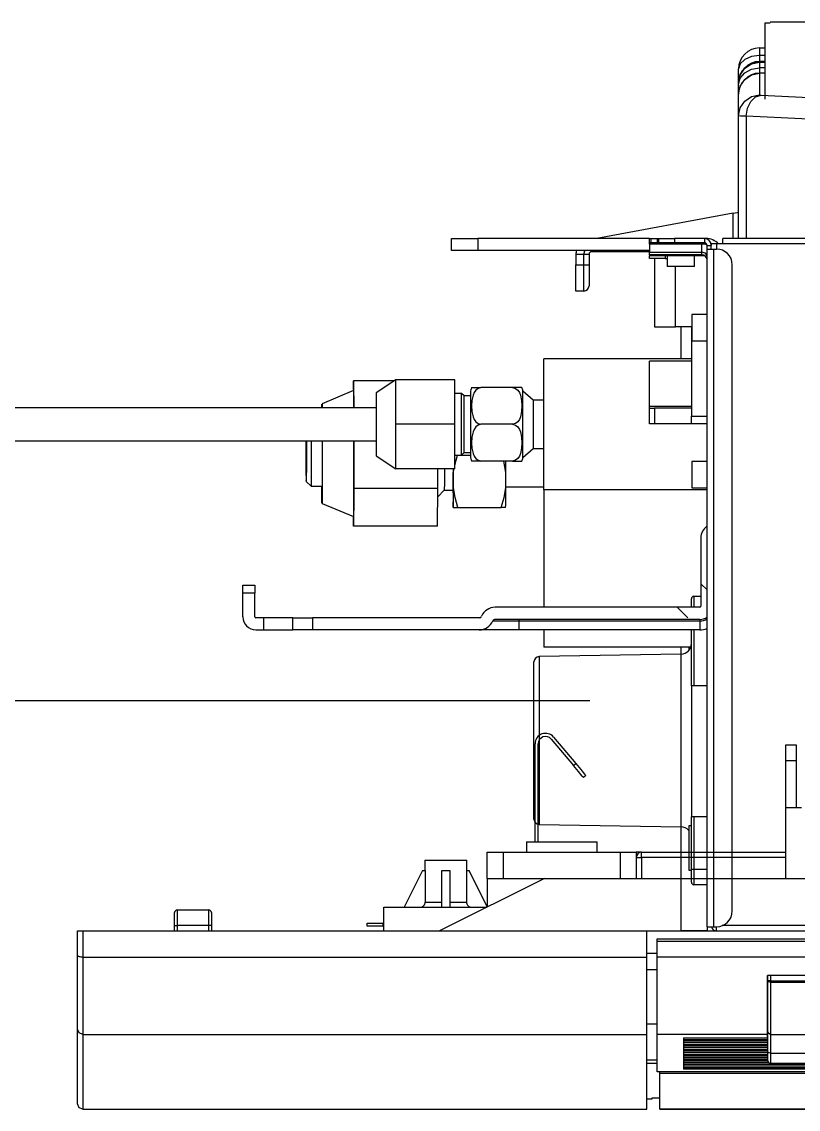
# Model space of a CAD drawing. Header units: millimetres. Extents: x 10547 to 11305, y 9897 to 10391.
# Drawn here: x 11028.127 to 11029.453, y 10320.993 to 10322.85 of the extents above; entities that cross this region are included whole.
import ezdxf

# ---------------------------------------------------------------- set-up
doc = ezdxf.new("R2010")
doc.units = ezdxf.units.MM
for name, color, linetype in [('LG-AIRCON', 240, 'Continuous'), ('LG-RLRG', 3, 'Continuous'), ('에어컨', 15, 'Continuous')]:
    doc.layers.add(name, color=color, linetype=linetype)

# ---------------------------------------------------------------- blocks, each defined once
blk = doc.blocks.new('A$C079960E7')
at = {"layer": '에어컨', "color": 0, "linetype": 'Continuous'}
for p, q in [((302.85, 373.21, 0), (509.85, 373.21, 0)), ((301.05, 372.68, 0), (301.05, 355.63, 0)), ((302.85, 372.68, 0), (301.05, 372.68, 0)), ((299.25, 364.21, 0), (301.05, 364.21, 0)), ((299.25, 364.21, 0), (299.25, 363.54, 0)), ((299.25, 363.54, 0), (299.25, 361.66, 0)), ((292.6, 358.79, 0), (292.05, 357.01, 0)), ((294.16, 360.3, 0), (292.6, 358.79, 0)), ((296.5, 361.31, 0), (294.16, 360.3, 0)), ((294.16, 357.42, 0), (296.5, 358.98, 0)), ((294.16, 357.25, 0), (296.5, 358.8, 0)), ((299.25, 361.66, 0), (296.5, 361.31, 0)), ((296.5, 358.98, 0), (299.25, 359.53, 0)), ((296.5, 358.8, 0), (299.25, 359.35, 0)), ((301.05, 361.66, 0), (299.25, 361.66, 0)), ((299.25, 361.66, 0), (299.25, 360.52, 0)), ((299.25, 360.52, 0), (299.25, 359.54, 0)), ((301.05, 359.54, 0), (299.25, 359.54, 0)), ((299.25, 359.54, 0), (299.25, 359.54, 0)), ((299.25, 359.54, 0), (299.25, 359.53, 0)), ((299.25, 359.53, 0), (299.25, 359.35, 0)), ((301.05, 359.53, 0), (299.25, 359.53, 0)), ((299.25, 359.35, 0), (301.05, 359.35, 0)), ((299.25, 359.35, 0), (299.25, 358.77, 0)), ((299.25, 358.77, 0), (299.25, 357.35, 0)), ((292.05, 354.38, 0), (292.05, 357.01, 0)), ((292.05, 352.34, 0), (292.6, 355.09, 0)), ((292.05, 352.16, 0), (292.6, 354.91, 0)), ((292.6, 355.09, 0), (294.16, 357.42, 0)), ((292.6, 354.91, 0), (294.16, 357.25, 0)), ((292.6, 353.9, 0), (294.16, 355.71, 0)), ((294.16, 355.71, 0), (296.5, 356.92, 0)), ((294.16, 353.43, 0), (296.5, 354.99, 0)), ((296.5, 356.92, 0), (299.25, 357.35, 0)), ((296.5, 354.99, 0), (299.25, 355.53, 0)), ((301.05, 357.35, 0), (299.25, 357.35, 0)), ((299.25, 357.35, 0), (299.25, 356.4, 0)), ((299.25, 356.4, 0), (299.25, 355.54, 0)), ((301.05, 355.54, 0), (299.25, 355.54, 0)), ((299.25, 355.54, 0), (299.25, 355.54, 0)), ((299.25, 355.54, 0), (299.25, 355.53, 0)), ((299.25, 355.53, 0), (299.25, 348.08, 0)), ((301.05, 355.53, 0), (299.25, 355.53, 0)), ((301.05, 355.63, 0), (301.05, 346.64, 0)), ((292.05, 352.34, 0), (292.05, 354.38, 0)), ((292.05, 351.76, 0), (292.6, 353.9, 0)), ((292.05, 352.16, 0), (292.05, 352.34, 0)), ((292.05, 352.34, 0), (292.05, 352.34, 0)), ((292.05, 352.34, 0), (292.05, 352.34, 0)), ((292.05, 352.04, 0), (292.05, 352.16, 0)), ((292.05, 351.76, 0), (292.05, 352.04, 0)), ((292.05, 349.92, 0), (292.05, 351.76, 0)), ((292.05, 348.34, 0), (292.6, 351.09, 0)), ((292.6, 351.09, 0), (294.16, 353.43, 0)), ((292.05, 348.34, 0), (292.05, 349.92, 0)), ((292.05, 340.89, 0), (292.05, 348.34, 0)), ((292.05, 348.34, 0), (292.05, 348.34, 0)), ((292.05, 348.34, 0), (292.05, 348.34, 0)), ((294.16, 345.97, 0), (296.5, 347.53, 0)), ((296.24, 345.83, 0), (297.87, 347.4, 0)), ((296.5, 347.53, 0), (299.25, 348.08, 0)), ((297.87, 347.4, 0), (299.78, 348.02, 0)), ((299.25, 348.08, 0), (299.78, 348.02, 0)), ((299.78, 348.02, 0), (346.78, 345.78, 0)), ((292.05, 340.89, 0), (292.6, 343.64, 0)), ((292.6, 343.64, 0), (294.16, 345.97, 0)), ((294.69, 340.83, 0), (295.12, 343.52, 0)), ((295.12, 343.52, 0), (296.24, 345.83, 0)), ((292.05, 298.8, 0), (292.05, 340.89, 0)), ((292.74, 340.85, 0), (292.05, 340.89, 0)), ((294.69, 340.83, 0), (292.74, 340.85, 0)), ((294.69, 340.83, 0), (294.69, 298.8, 0)), ((341.69, 338.59, 0), (294.69, 340.83, 0)), ((290.25, 307.47, 0), (243.45, 298.8, 0)), ((290.25, 307.47, 0), (291.52, 307.7, 0)), ((290.25, 298.8, 0), (290.25, 307.47, 0)), ((291.52, 307.7, 0), (292.05, 307.8, 0)), ((193.59, 294.66, 0), (193.59, 298.8, 0)), ((193.59, 298.8, 0), (194.28, 298.8, 0)), ((194.28, 298.8, 0), (196.23, 298.8, 0)), ((196.23, 298.8, 0), (199.15, 298.8, 0)), ((199.15, 298.8, 0), (202.59, 298.8, 0)), ((202.59, 298.8, 0), (202.59, 294.66, 0)), ((261.47, 298.8, 0), (202.59, 298.8, 0)), ((261.45, 298.79, 0), (261.46, 298.8, 0)), ((261.45, 297.35, 0), (261.45, 298.79, 0)), ((261.46, 298.8, 0), (261.47, 298.8, 0)), ((261.47, 298.8, 0), (261.62, 298.8, 0)), ((261.62, 298.8, 0), (261.91, 298.8, 0)), ((261.91, 298.8, 0), (261.91, 297.36, 0)), ((261.91, 298.8, 0), (264.23, 298.8, 0)), ((264.23, 297.36, 0), (264.23, 298.8, 0)), ((264.23, 298.8, 0), (264.57, 298.8, 0)), ((264.57, 298.8, 0), (264.69, 298.8, 0)), ((264.69, 297.36, 0), (264.69, 298.8, 0)), ((264.69, 298.8, 0), (265.42, 298.8, 0)), ((265.42, 298.8, 0), (267.39, 298.8, 0)), ((267.39, 298.8, 0), (270.09, 298.8, 0)), ((270.09, 298.8, 0), (270.09, 297.36, 0)), ((280.35, 298.8, 0), (270.09, 298.8, 0)), ((280.35, 298.8, 0), (280.35, 297.36, 0)), ((280.89, 298.8, 0), (280.35, 298.8, 0)), ((280.89, 298.8, 0), (280.89, 298.74, 0)), ((699.01, 298.8, 0), (286.65, 298.8, 0)), ((286.65, 298.27, 0), (286.65, 298.8, 0)), ((261.46, 297.36, 0), (261.45, 297.35, 0)), ((261.45, 297.18, 0), (261.45, 297.35, 0)), ((261.45, 296.83, 0), (261.45, 297.18, 0)), ((279.45, 296.83, 0), (261.45, 296.83, 0)), ((261.45, 296.83, 0), (261.45, 294.17, 0)), ((261.47, 297.36, 0), (261.46, 297.36, 0)), ((261.62, 297.36, 0), (261.47, 297.36, 0)), ((261.91, 297.36, 0), (261.62, 297.36, 0)), ((264.23, 297.36, 0), (261.91, 297.36, 0)), ((264.57, 297.36, 0), (264.23, 297.36, 0)), ((264.69, 297.36, 0), (264.57, 297.36, 0)), ((265.42, 297.36, 0), (264.69, 297.36, 0)), ((267.39, 297.36, 0), (265.42, 297.36, 0)), ((270.09, 297.36, 0), (267.39, 297.36, 0)), ((280.35, 297.36, 0), (270.09, 297.36, 0)), ((280.09, 297.36, 0), (279.45, 296.83, 0)), ((280.72, 296.91, 0), (279.45, 296.83, 0)), ((279.45, 294.17, 0), (279.45, 296.83, 0)), ((280.09, 297.36, 0), (280.46, 297.24, 0)), ((280.46, 297.24, 0), (280.72, 296.91, 0)), ((281.25, 296.46, 0), (280.72, 296.91, 0)), ((281.25, 296.46, 0), (282.69, 296.46, 0)), ((281.25, 295.2, 0), (281.25, 296.46, 0)), ((281.25, 62.64, 0), (281.25, 295.2, 0)), ((281.25, 295.2, 0), (281.94, 295.2, 0)), ((281.94, 295.2, 0), (283.59, 295.2, 0)), ((282.69, 297, 0), (282.69, 296.46, 0)), ((283.22, 297, 0), (282.69, 297, 0)), ((282.69, 295.2, 0), (282.69, 296.46, 0)), ((284.49, 297, 0), (283.22, 297, 0)), ((283.59, 62.64, 0), (283.59, 295.2, 0)), ((283.59, 295.2, 0), (284.49, 295.2, 0)), ((284.49, 297, 0), (284.49, 295.2, 0)), ((286.65, 297, 0), (284.49, 297, 0)), ((286.65, 297, 0), (286.65, 298.27, 0)), ((699.01, 297, 0), (286.65, 297, 0)), ((194.28, 294.66, 0), (193.59, 294.66, 0)), ((196.23, 294.66, 0), (194.28, 294.66, 0)), ((199.15, 294.66, 0), (196.23, 294.66, 0)), ((202.59, 294.66, 0), (199.15, 294.66, 0)), ((261.45, 294.66, 0), (202.59, 294.66, 0)), ((236.25, 293.4, 0), (238.95, 293.4, 0)), ((236.25, 293.4, 0), (236.25, 289.8, 0)), ((238.95, 289.8, 0), (238.95, 293.4, 0)), ((238.95, 293.4, 0), (240.22, 293.4, 0)), ((240.22, 293.4, 0), (240.75, 293.4, 0)), ((240.75, 293.4, 0), (240.75, 289.8, 0)), ((241.65, 294.66, 0), (241.65, 294.39, 0)), ((241.65, 294.39, 0), (241.65, 294.3, 0)), ((261.45, 294.3, 0), (241.65, 294.3, 0)), ((261.45, 294.17, 0), (279.45, 294.17, 0)), ((261.45, 293.47, 0), (261.45, 294.17, 0)), ((261.45, 293.22, 0), (261.45, 293.47, 0)), ((279.45, 293.22, 0), (261.45, 293.22, 0)), ((261.45, 293.22, 0), (261.45, 292.86, 0)), ((261.45, 291.96, 0), (261.45, 292.86, 0)), ((280.53, 292.86, 0), (261.45, 292.86, 0)), ((262.18, 291.96, 0), (261.45, 291.96, 0)), ((264.15, 291.96, 0), (262.18, 291.96, 0)), ((263.25, 291.96, 0), (263.25, 268.56, 0)), ((266.85, 291.96, 0), (264.15, 291.96, 0)), ((266.85, 292.86, 0), (266.85, 291.96, 0)), ((266.85, 291.96, 0), (267.57, 291.96, 0)), ((267.57, 292.86, 0), (267.57, 289.26, 0)), ((276.93, 289.26, 0), (276.93, 292.86, 0)), ((280.72, 293.8, 0), (279.45, 294.17, 0)), ((279.45, 293.47, 0), (279.45, 294.17, 0)), ((279.45, 293.22, 0), (279.45, 293.47, 0)), ((281.25, 292.9, 0), (280.72, 293.8, 0)), ((236.25, 289.8, 0), (238.95, 289.8, 0)), ((236.25, 286.36, 0), (236.25, 289.8, 0)), ((238.95, 289.8, 0), (240.22, 289.8, 0)), ((238.95, 286.36, 0), (238.95, 289.8, 0)), ((240.22, 289.8, 0), (240.75, 289.8, 0)), ((240.75, 289.8, 0), (240.75, 287.05, 0)), ((268.2, 289.26, 0), (267.57, 289.26, 0)), ((269.91, 289.26, 0), (268.2, 289.26, 0)), ((272.25, 289.26, 0), (269.91, 289.26, 0)), ((270.45, 268.56, 0), (270.45, 289.26, 0)), ((274.59, 289.26, 0), (272.25, 289.26, 0)), ((276.3, 289.26, 0), (274.59, 289.26, 0)), ((276.93, 289.26, 0), (276.3, 289.26, 0)), ((289.89, 68.04, 0), (289.89, 289.8, 0)), ((236.25, 283.44, 0), (236.25, 286.36, 0)), ((238.95, 283.44, 0), (238.95, 286.36, 0)), ((240.75, 287.05, 0), (240.75, 284.71, 0)), ((240.75, 284.71, 0), (240.75, 283.15, 0)), ((236.25, 281.49, 0), (236.25, 283.44, 0)), ((236.25, 280.8, 0), (236.25, 281.49, 0)), ((238.95, 280.8, 0), (236.25, 280.8, 0)), ((238.95, 281.49, 0), (238.95, 283.44, 0)), ((238.95, 280.8, 0), (238.95, 281.49, 0)), ((240.75, 283.15, 0), (240.75, 282.6, 0)), ((281.25, 272.7, 0), (276.03, 272.7, 0)), ((276.03, 272.7, 0), (276.03, 272.1, 0)), ((276.03, 272.1, 0), (276.03, 270.45, 0)), ((276.03, 270.45, 0), (276.03, 268.2, 0)), ((263.25, 268.56, 0), (263.8, 268.56, 0)), ((263.8, 268.56, 0), (265.36, 268.56, 0)), ((265.36, 268.56, 0), (267.7, 268.56, 0)), ((267.7, 268.56, 0), (270.45, 268.56, 0)), ((276.03, 268.56, 0), (270.45, 268.56, 0)), ((272.25, 268.56, 0), (272.25, 257.54, 0)), ((275.85, 268.56, 0), (275.85, 237.87, 0)), ((276.03, 268.2, 0), (276.03, 265.95, 0)), ((276.03, 265.95, 0), (276.03, 264.3, 0)), ((276.03, 264.3, 0), (276.03, 263.7, 0)), ((276.03, 263.7, 0), (281.25, 263.7, 0)), ((275.85, 257.55, 0), (225.27, 257.55, 0)), ((225.27, 257.07, 0), (225.27, 257.55, 0)), ((225.27, 255.68, 0), (225.27, 257.07, 0)), ((225.27, 253.42, 0), (225.27, 255.68, 0)), ((275.85, 256.77, 0), (261.45, 256.77, 0)), ((261.45, 253.82, 0), (261.45, 256.77, 0)), ((261.45, 250.16, 0), (261.45, 253.82, 0)), ((174.51, 250.35, 0), (167.67, 245.85, 0)), ((174.51, 242.7, 0), (174.51, 250.35, 0)), ((194.67, 250.35, 0), (174.51, 250.35, 0)), ((194.67, 235.05, 0), (194.67, 250.35, 0)), ((225.27, 250.38, 0), (225.27, 253.42, 0)), ((225.27, 246.71, 0), (225.27, 250.38, 0)), ((261.45, 245.91, 0), (261.45, 250.16, 0)), ((159.93, 246.6, 0), (149.13, 242.1, 0)), ((159.93, 249.94, 0), (159.9, 246.59, 0)), ((159.99, 243.94, 0), (159.93, 249.94, 0)), ((173.89, 249.94, 0), (159.93, 249.94, 0)), ((159.93, 246.6, 0), (159.96, 245.93, 0)), ((200.47, 247.65, 0), (200.57, 247.65, 0)), ((200.57, 247.65, 0), (200.96, 247.65, 0)), ((200.96, 247.65, 0), (201.32, 247.65, 0)), ((201.85, 246.74, 0), (201.3, 245.92, 0)), ((201.32, 247.65, 0), (201.86, 247.65, 0)), ((202.65, 247.38, 0), (201.85, 246.74, 0)), ((201.86, 247.65, 0), (202.66, 247.65, 0)), ((203.67, 247.65, 0), (202.65, 247.38, 0)), ((202.66, 247.65, 0), (203.67, 247.65, 0)), ((214.47, 247.65, 0), (203.67, 247.65, 0)), ((214.47, 247.65, 0), (215.49, 247.38, 0)), ((215.49, 247.65, 0), (214.47, 247.65, 0)), ((216.29, 247.65, 0), (215.49, 247.65, 0)), ((215.49, 247.38, 0), (216.29, 246.74, 0)), ((216.83, 247.65, 0), (216.29, 247.65, 0)), ((216.29, 246.74, 0), (216.84, 245.92, 0)), ((217.19, 247.65, 0), (216.83, 247.65, 0)), ((217.57, 247.65, 0), (217.19, 247.65, 0)), ((217.67, 247.65, 0), (217.57, 247.65, 0)), ((217.67, 247.65, 0), (217.67, 247.65, 0)), ((221.61, 243.37, 0), (218.04, 246.48, 0)), ((218.04, 246.02, 0), (218.04, 246.48, 0)), ((225.27, 242.54, 0), (225.27, 246.71, 0)), ((159.96, 245.93, 0), (159.99, 243.94, 0)), ((160.02, 240.76, 0), (159.99, 243.94, 0)), ((159.99, 243.94, 0), (160, 242.49, 0)), ((167.67, 245.85, 0), (167.67, 245.32, 0)), ((167.67, 245.32, 0), (167.67, 243.78, 0)), ((167.67, 243.78, 0), (167.67, 241.39, 0)), ((174.51, 235.05, 0), (174.51, 242.7, 0)), ((197.01, 245.67, 0), (194.67, 245.67, 0)), ((197.91, 244.77, 0), (197.01, 245.67, 0)), ((197.01, 245.15, 0), (197.01, 245.67, 0)), ((197.01, 243.64, 0), (197.01, 245.15, 0)), ((197.01, 241.29, 0), (197.01, 243.64, 0)), ((200.07, 244.77, 0), (197.91, 244.77, 0)), ((197.91, 244.29, 0), (197.91, 244.77, 0)), ((197.91, 242.91, 0), (197.91, 244.29, 0)), ((197.91, 240.76, 0), (197.91, 242.91, 0)), ((200.07, 245.99, 0), (200.07, 245.46, 0)), ((200.07, 245.46, 0), (200.07, 243.9, 0)), ((200.07, 243.9, 0), (200.07, 241.48, 0)), ((200.57, 243.21, 0), (200.47, 241.34, 0)), ((200.95, 245.04, 0), (200.57, 243.21, 0)), ((201.3, 245.92, 0), (200.95, 245.04, 0)), ((216.84, 245.92, 0), (217.2, 245.04, 0)), ((217.2, 245.04, 0), (217.58, 243.21, 0)), ((217.58, 243.21, 0), (217.67, 241.34, 0)), ((218.04, 244.67, 0), (218.04, 246.02, 0)), ((218.04, 242.53, 0), (218.04, 244.67, 0)), ((225.27, 243.37, 0), (221.61, 243.37, 0)), ((221.61, 243.37, 0), (221.61, 242.74, 0)), ((221.61, 242.74, 0), (221.61, 240.93, 0)), ((261.45, 241.26, 0), (261.45, 245.91, 0)), ((167.67, 240.76, 0), (0, 240.76, 0)), ((149.09, 240.76, 0), (149.12, 241.95, 0)), ((149.12, 241.95, 0), (149.14, 241.95, 0)), ((149.14, 241.95, 0), (149.17, 240.76, 0)), ((160, 242.49, 0), (160.01, 240.76, 0)), ((167.67, 241.39, 0), (167.67, 238.38, 0)), ((197.01, 238.33, 0), (197.01, 241.29, 0)), ((197.91, 238.05, 0), (197.91, 240.76, 0)), ((200.07, 241.48, 0), (200.07, 238.43, 0)), ((200.47, 241.34, 0), (200.56, 239.48, 0)), ((200.56, 239.48, 0), (200.95, 237.65, 0)), ((217.58, 239.48, 0), (217.2, 237.65, 0)), ((217.67, 241.34, 0), (217.58, 239.48, 0)), ((218.04, 239.8, 0), (218.04, 242.53, 0)), ((218.04, 236.67, 0), (218.04, 239.8, 0)), ((221.61, 240.93, 0), (221.61, 238.23, 0)), ((225.27, 238.07, 0), (225.27, 242.54, 0)), ((261.45, 241.26, 0), (275.85, 241.26, 0)), ((261.45, 240.77, 0), (261.45, 241.26, 0)), ((261.45, 240.57, 0), (261.45, 240.77, 0)), ((261.45, 235.17, 0), (261.45, 240.57, 0)), ((261.45, 240.57, 0), (261.98, 240.57, 0)), ((261.98, 240.57, 0), (263.25, 240.57, 0)), ((263.25, 240.57, 0), (263.25, 235.17, 0)), ((275.85, 240.57, 0), (263.25, 240.57, 0)), ((167.67, 238.38, 0), (167.67, 235.05, 0)), ((197.01, 235.05, 0), (197.01, 238.33, 0)), ((197.91, 235.05, 0), (197.91, 238.05, 0)), ((200.07, 238.43, 0), (200.07, 235.05, 0)), ((200.95, 237.65, 0), (201.31, 236.76, 0)), ((201.31, 236.76, 0), (201.85, 235.95, 0)), ((201.85, 235.95, 0), (202.65, 235.31, 0)), ((202.65, 235.31, 0), (203.67, 235.05, 0)), ((215.49, 235.31, 0), (214.47, 235.05, 0)), ((216.29, 235.95, 0), (215.49, 235.31, 0)), ((216.83, 236.76, 0), (216.29, 235.95, 0)), ((217.2, 237.65, 0), (216.83, 236.76, 0)), ((218.04, 233.42, 0), (218.04, 236.67, 0)), ((221.61, 238.23, 0), (221.61, 235.05, 0)), ((225.27, 233.46, 0), (225.27, 238.07, 0)), ((261.98, 235.17, 0), (261.45, 235.17, 0)), ((263.25, 235.17, 0), (261.98, 235.17, 0)), ((275.85, 235.17, 0), (263.25, 235.17, 0)), ((275.85, 237.87, 0), (281.25, 237.87, 0)), ((275.85, 235.97, 0), (275.85, 237.87, 0)), ((275.85, 235.17, 0), (275.85, 235.97, 0)), ((281.25, 235.17, 0), (275.85, 235.17, 0)), ((167.67, 235.05, 0), (167.67, 231.71, 0)), ((167.67, 231.71, 0), (167.67, 228.7, 0)), ((174.51, 227.4, 0), (174.51, 235.05, 0)), ((194.67, 235.05, 0), (174.51, 235.05, 0)), ((194.67, 219.75, 0), (194.67, 235.05, 0)), ((197.01, 231.76, 0), (197.01, 235.05, 0)), ((197.01, 228.8, 0), (197.01, 231.76, 0)), ((197.91, 232.04, 0), (197.91, 235.05, 0)), ((197.91, 229.33, 0), (197.91, 232.04, 0)), ((200.07, 235.05, 0), (200.07, 231.66, 0)), ((200.07, 231.66, 0), (200.07, 228.61, 0)), ((200.95, 232.44, 0), (200.57, 230.61, 0)), ((201.3, 233.32, 0), (200.95, 232.44, 0)), ((201.85, 234.14, 0), (201.3, 233.32, 0)), ((202.65, 234.78, 0), (201.85, 234.14, 0)), ((203.67, 235.05, 0), (202.65, 234.78, 0)), ((214.47, 235.05, 0), (203.67, 235.05, 0)), ((214.47, 235.05, 0), (215.49, 234.78, 0)), ((215.49, 234.78, 0), (216.29, 234.14, 0)), ((216.29, 234.14, 0), (216.84, 233.32, 0)), ((216.84, 233.32, 0), (217.2, 232.44, 0)), ((217.2, 232.44, 0), (217.58, 230.61, 0)), ((218.04, 230.29, 0), (218.04, 233.42, 0)), ((221.61, 235.05, 0), (221.61, 231.86, 0)), ((221.61, 231.86, 0), (221.61, 229.16, 0)), ((225.27, 228.92, 0), (225.27, 233.46, 0)), ((0, 229.33, 0), (167.67, 229.33, 0)), ((143.68, 229.33, 0), (143.68, 227.23, 0)), ((143.69, 227.27, 0), (143.7, 229.33, 0)), ((143.76, 229.33, 0), (143.77, 226.76, 0)), ((143.78, 226.36, 0), (143.78, 229.33, 0)), ((145.41, 229.33, 0), (145.41, 225.77, 0)), ((149.19, 229.33, 0), (149.19, 227.33, 0)), ((149.22, 229.33, 0), (149.22, 227.37, 0)), ((160.04, 229.33, 0), (160.05, 227.41, 0)), ((160.05, 225.47, 0), (160.05, 229.33, 0)), ((167.67, 228.7, 0), (167.67, 226.31, 0)), ((197.01, 226.45, 0), (197.01, 228.8, 0)), ((197.91, 227.18, 0), (197.91, 229.33, 0)), ((200.07, 228.61, 0), (200.07, 226.19, 0)), ((200.57, 230.61, 0), (200.47, 228.74, 0)), ((200.47, 228.74, 0), (200.56, 226.88, 0)), ((217.58, 230.61, 0), (217.67, 228.74, 0)), ((217.67, 228.74, 0), (217.58, 226.88, 0)), ((218.04, 227.56, 0), (218.04, 230.29, 0)), ((221.61, 229.16, 0), (221.61, 227.35, 0)), ((225.27, 224.64, 0), (225.27, 228.92, 0)), ((143.68, 227.23, 0), (143.68, 225, 0)), ((143.68, 225, 0), (143.68, 221.92, 0)), ((143.69, 225, 0), (143.69, 227.27, 0)), ((143.69, 222.23, 0), (143.69, 225, 0)), ((143.77, 226.76, 0), (143.77, 223.94, 0)), ((143.77, 223.94, 0), (143.77, 221.27, 0)), ((143.78, 223.24, 0), (143.78, 226.36, 0)), ((145.41, 225.77, 0), (145.41, 222.13, 0)), ((149.19, 227.33, 0), (149.19, 225.25, 0)), ((149.19, 225.25, 0), (149.19, 221.68, 0)), ((149.22, 227.37, 0), (149.22, 225.37, 0)), ((149.22, 225.37, 0), (149.22, 221.21, 0)), ((160.05, 225.47, 0), (160.04, 220.97, 0)), ((160.05, 227.41, 0), (160.05, 225.47, 0)), ((160.05, 213, 0), (160.05, 225.47, 0)), ((167.67, 226.31, 0), (167.67, 224.77, 0)), ((167.67, 224.77, 0), (167.67, 224.25, 0)), ((167.67, 224.25, 0), (174.51, 219.75, 0)), ((174.51, 219.75, 0), (174.51, 227.4, 0)), ((194.65, 221.06, 0), (195.6, 224.52, 0)), ((194.67, 224.43, 0), (197.01, 224.43, 0)), ((197.01, 224.94, 0), (197.01, 226.45, 0)), ((197.01, 224.43, 0), (197.91, 225.33, 0)), ((197.01, 224.43, 0), (197.01, 224.94, 0)), ((197.1, 224.52, 0), (200.07, 224.52, 0)), ((197.91, 225.8, 0), (197.91, 227.18, 0)), ((197.91, 225.33, 0), (197.91, 225.8, 0)), ((197.91, 225.33, 0), (200.07, 225.33, 0)), ((200.07, 226.19, 0), (200.07, 224.63, 0)), ((200.07, 224.63, 0), (200.07, 224.1, 0)), ((200.56, 226.88, 0), (200.95, 225.05, 0)), ((200.95, 225.05, 0), (201.31, 224.16, 0)), ((201.31, 224.16, 0), (201.85, 223.35, 0)), ((216.83, 224.16, 0), (216.29, 223.35, 0)), ((217.2, 225.05, 0), (216.83, 224.16, 0)), ((217.58, 226.88, 0), (217.2, 225.05, 0)), ((218.04, 225.42, 0), (218.04, 227.56, 0)), ((218.04, 223.61, 0), (221.61, 226.72, 0)), ((218.04, 224.07, 0), (218.04, 225.42, 0)), ((218.04, 223.61, 0), (218.04, 224.07, 0)), ((221.61, 227.35, 0), (221.61, 226.72, 0)), ((221.61, 226.72, 0), (225.27, 226.72, 0)), ((225.27, 220.79, 0), (225.27, 224.64, 0)), ((143.68, 221.92, 0), (143.69, 219.18, 0)), ((143.7, 219.85, 0), (143.69, 222.23, 0)), ((143.77, 221.27, 0), (143.76, 219.12, 0)), ((143.76, 217.88, 0), (143.78, 220.31, 0)), ((143.78, 220.31, 0), (143.78, 223.24, 0)), ((145.41, 222.13, 0), (145.4, 218.8, 0)), ((149.19, 221.68, 0), (149.18, 218.42, 0)), ((149.22, 221.21, 0), (149.21, 217.28, 0)), ((160.04, 220.97, 0), (160.04, 216.65, 0)), ((200.95, 222.45, 0), (200.47, 222.45, 0)), ((201.31, 222.45, 0), (200.95, 222.45, 0)), ((201.85, 222.45, 0), (201.31, 222.45, 0)), ((201.85, 223.35, 0), (202.65, 222.71, 0)), ((202.65, 222.45, 0), (201.85, 222.45, 0)), ((202.65, 222.71, 0), (203.67, 222.45, 0)), ((203.67, 222.45, 0), (202.65, 222.45, 0)), ((214.47, 222.45, 0), (203.67, 222.45, 0)), ((212.22, 218.47, 0), (211.47, 222.45, 0)), ((212.22, 218.47, 0), (212.23, 220.43, 0)), ((212.23, 220.43, 0), (212.23, 222.45, 0)), ((215.49, 222.71, 0), (214.47, 222.45, 0)), ((214.47, 222.45, 0), (215.49, 222.45, 0)), ((216.29, 223.35, 0), (215.49, 222.71, 0)), ((215.49, 222.45, 0), (216.29, 222.45, 0)), ((216.29, 222.45, 0), (216.84, 222.45, 0)), ((216.84, 222.45, 0), (217.2, 222.45, 0)), ((217.2, 222.45, 0), (217.67, 222.45, 0)), ((225.27, 217.54, 0), (225.27, 220.79, 0)), ((281.25, 222.3, 0), (276.03, 222.3, 0)), ((276.03, 222.3, 0), (276.03, 221.7, 0)), ((276.03, 221.7, 0), (276.03, 220.05, 0)), ((143.69, 219.18, 0), (143.7, 217.05, 0)), ((143.71, 218.18, 0), (143.7, 219.85, 0)), ((143.7, 217.05, 0), (143.72, 215.77, 0)), ((143.73, 217.46, 0), (143.71, 218.18, 0)), ((143.74, 217.79, 0), (143.73, 217.46, 0)), ((143.76, 219.12, 0), (143.74, 217.79, 0)), ((143.75, 216.21, 0), (143.76, 217.88, 0)), ((145.4, 218.8, 0), (145.39, 216.14, 0)), ((149.18, 218.42, 0), (149.17, 215.81, 0)), ((149.21, 217.28, 0), (149.2, 213.8, 0)), ((160.04, 216.65, 0), (160.03, 212.69, 0)), ((194.67, 219.75, 0), (174.51, 219.75, 0)), ((188.85, 213, 0), (188.85, 219.75, 0)), ((191.12, 216.75, 0), (191.11, 214.41, 0)), ((191.13, 219.75, 0), (191.12, 216.75, 0)), ((194.04, 218.47, 0), (194.05, 213.3, 0)), ((194.17, 214.39, 0), (194.18, 216.74, 0)), ((194.18, 216.74, 0), (194.19, 219.75, 0)), ((194.21, 213.3, 0), (194.22, 218.47, 0)), ((194.22, 219.1, 0), (194.23, 219.75, 0)), ((194.22, 218.47, 0), (194.4, 219.75, 0)), ((194.22, 218.47, 0), (194.22, 219.1, 0)), ((212.21, 213.3, 0), (212.22, 218.47, 0)), ((225.27, 215.03, 0), (225.27, 217.54, 0)), ((276.03, 220.05, 0), (276.03, 217.8, 0)), ((276.03, 217.8, 0), (276.03, 215.55, 0)), ((143.72, 215.77, 0), (143.73, 215.49, 0)), ((143.73, 215.49, 0), (143.75, 216.21, 0)), ((143.73, 215.46, 0), (145.35, 213.84, 0)), ((145.37, 214.42, 0), (145.35, 213.84, 0)), ((145.35, 213.84, 0), (149.15, 213.84, 0)), ((145.39, 216.14, 0), (145.37, 214.42, 0)), ((149.08, 211.03, 0), (149.06, 213.84, 0)), ((149.13, 213.4, 0), (149.11, 213.84, 0)), ((149.15, 214.07, 0), (149.13, 213.4, 0)), ((149.17, 215.81, 0), (149.15, 214.07, 0)), ((149.2, 213.8, 0), (149.18, 211, 0)), ((159.99, 206.54, 0), (160.05, 213, 0)), ((188.85, 213, 0), (160.05, 213, 0)), ((188.73, 200.07, 0), (188.85, 213, 0)), ((191.09, 212.92, 0), (191.07, 212.4, 0)), ((191.11, 214.41, 0), (191.09, 212.92, 0)), ((194.05, 213.3, 0), (194.07, 209.65, 0)), ((194.13, 212.4, 0), (194.15, 212.91, 0)), ((194.15, 212.91, 0), (194.17, 214.39, 0)), ((194.19, 209.65, 0), (194.21, 213.3, 0)), ((194.8, 209.89, 0), (194.21, 213.3, 0)), ((211.58, 209.89, 0), (212.21, 213.3, 0)), ((212.19, 209.65, 0), (212.21, 213.3, 0)), ((212.21, 213.57, 0), (225.27, 213.57, 0)), ((225.27, 213.36, 0), (225.27, 215.03, 0)), ((225.27, 212.59, 0), (225.27, 213.36, 0)), ((276.03, 215.55, 0), (276.03, 213.9, 0)), ((276.03, 213.9, 0), (276.03, 213.3, 0)), ((276.03, 213.3, 0), (281.25, 213.3, 0)), ((149.1, 209.05, 0), (149.08, 211.03, 0)), ((149.12, 208.03, 0), (149.1, 209.05, 0)), ((149.16, 209.04, 0), (149.14, 208.03, 0)), ((149.18, 211, 0), (149.16, 209.04, 0)), ((160.01, 209.27, 0), (159.99, 206.54, 0)), ((160.03, 212.69, 0), (160.01, 209.27, 0)), ((188.82, 210.15, 0), (191.07, 212.4, 0)), ((191.07, 212.4, 0), (194.13, 212.4, 0)), ((194.07, 209.65, 0), (194.1, 207.33, 0)), ((194.16, 207.33, 0), (194.19, 209.65, 0)), ((195.78, 206.53, 0), (194.8, 209.89, 0)), ((210.55, 206.53, 0), (211.58, 209.89, 0)), ((212.16, 207.33, 0), (212.19, 209.65, 0)), ((281.25, 212.59, 0), (225.27, 212.59, 0)), ((225.27, 212.59, 0), (225.27, 172.26, 0)), ((149.14, 208.03, 0), (149.12, 208.03, 0)), ((149.13, 207.9, 0), (159.93, 203.4, 0)), ((159.93, 200.07, 0), (159.99, 206.54, 0)), ((159.99, 206.54, 0), (159.96, 204.19, 0)), ((194.1, 207.33, 0), (194.13, 206.53, 0)), ((194.13, 206.53, 0), (194.16, 207.33, 0)), ((194.13, 206.53, 0), (194.59, 206.53, 0)), ((194.59, 206.53, 0), (195.78, 206.53, 0)), ((195.78, 206.53, 0), (210.55, 206.53, 0)), ((211.71, 206.53, 0), (210.55, 206.53, 0)), ((212.13, 206.53, 0), (211.71, 206.53, 0)), ((212.13, 206.53, 0), (212.16, 207.33, 0)), ((212.13, 206.53, 0), (212.13, 206.53, 0)), ((159.9, 203.41, 0), (159.93, 200.07, 0)), ((159.96, 204.19, 0), (159.93, 203.4, 0)), ((188.73, 200.07, 0), (159.93, 200.07, 0)), ((279.09, 196.02, 0), (279.09, 180.36, 0)), ((121.95, 179.82, 0), (126.09, 179.82, 0)), ((121.95, 179.03, 0), (121.95, 179.82, 0)), ((126.09, 179.82, 0), (126.09, 179.03, 0)), ((279.09, 180.36, 0), (279.09, 172.62, 0)), ((279.09, 180.36, 0), (281.25, 178.2, 0)), ((121.95, 177.12, 0), (121.95, 179.03, 0)), ((126.09, 177.12, 0), (121.95, 177.12, 0)), ((121.95, 169.02, 0), (121.95, 177.12, 0)), ((126.09, 179.03, 0), (126.09, 177.12, 0)), ((126.09, 169.02, 0), (126.09, 177.12, 0)), ((276.75, 176.04, 0), (279.09, 176.04, 0)), ((276.75, 176.04, 0), (276.75, 175.57, 0)), ((276.75, 175.57, 0), (276.75, 174.23, 0)), ((270.99, 172.26, 0), (208.53, 172.26, 0)), ((270.99, 172.26, 0), (274.59, 168.66, 0)), ((278.73, 172.26, 0), (270.99, 172.26, 0)), ((275.85, 174.35, 0), (275.85, 175.14, 0)), ((275.85, 172.26, 0), (275.85, 174.35, 0)), ((276.75, 174.23, 0), (276.75, 172.26, 0)), ((129.15, 168.66, 0), (126.45, 168.66, 0)), ((129.15, 164.52, 0), (129.15, 168.66, 0)), ((139.06, 168.66, 0), (129.15, 168.66, 0)), ((139.06, 164.52, 0), (139.06, 168.66, 0)), ((139.06, 168.66, 0), (142.12, 168.66, 0)), ((142.12, 168.66, 0), (145.84, 168.66, 0)), ((145.84, 168.66, 0), (145.84, 164.52, 0)), ((203.07, 168.66, 0), (145.84, 168.66, 0)), ((278.73, 168.12, 0), (208.53, 168.12, 0)), ((216.63, 168.12, 0), (216.63, 167.97, 0)), ((216.63, 167.97, 0), (216.63, 167.58, 0)), ((278.73, 168.12, 0), (278.73, 167.97, 0)), ((278.73, 167.97, 0), (278.73, 167.58, 0)), ((126.45, 164.52, 0), (129.15, 164.52, 0)), ((129.15, 164.52, 0), (139.06, 164.52, 0)), ((142.12, 164.52, 0), (139.06, 164.52, 0)), ((145.84, 164.52, 0), (142.12, 164.52, 0)), ((203.07, 164.52, 0), (145.84, 164.52, 0)), ((203.53, 164.52, 0), (203.07, 164.52, 0)), ((204.89, 164.52, 0), (203.53, 164.52, 0)), ((207.04, 164.52, 0), (204.89, 164.52, 0)), ((209.85, 164.52, 0), (207.04, 164.52, 0)), ((207.7, 167.58, 0), (208.38, 167.58, 0)), ((208.38, 167.58, 0), (210.32, 167.58, 0)), ((213.12, 164.52, 0), (209.85, 164.52, 0)), ((210.32, 167.58, 0), (213.22, 167.58, 0)), ((216.63, 164.52, 0), (213.12, 164.52, 0)), ((213.22, 167.58, 0), (216.63, 167.58, 0)), ((216.63, 167.58, 0), (278.73, 167.58, 0)), ((216.63, 167.58, 0), (216.63, 165.35, 0)), ((216.63, 165.35, 0), (216.63, 164.52, 0)), ((278.73, 164.52, 0), (216.63, 164.52, 0)), ((225.27, 164.52, 0), (225.27, 158.56, 0)), ((275.85, 145.29, 0), (275.85, 164.52, 0)), ((276.75, 164.52, 0), (276.75, 145.29, 0)), ((278.73, 167.58, 0), (278.73, 165.35, 0)), ((278.73, 165.35, 0), (278.73, 164.52, 0)), ((275.64, 158.56, 0), (225.27, 158.56, 0)), ((272.25, 158.56, 0), (272.25, 156.18, 0)), ((274.95, 158.56, 0), (274.95, 157.95, 0)), ((274.95, 157.95, 0), (274.95, 157.4, 0)), ((221.85, 153.07, 0), (221.85, 153.53, 0)), ((221.85, 151.7, 0), (221.85, 153.07, 0)), ((272.31, 156.18, 0), (223.62, 155.33, 0)), ((223.62, 155.33, 0), (223.62, 154.84, 0)), ((223.62, 154.84, 0), (223.62, 153.39, 0)), ((223.62, 153.39, 0), (223.62, 151.02, 0)), ((272.31, 155.67, 0), (272.31, 156.18, 0)), ((272.31, 154.18, 0), (272.31, 155.67, 0)), ((272.31, 151.74, 0), (272.31, 154.18, 0)), ((221.85, 149.48, 0), (221.85, 151.7, 0)), ((221.85, 146.48, 0), (221.85, 149.48, 0)), ((223.62, 151.02, 0), (223.62, 147.82, 0)), ((272.31, 148.44, 0), (272.31, 151.74, 0)), ((221.85, 142.8, 0), (221.85, 146.48, 0)), ((223.62, 147.82, 0), (223.62, 143.89, 0)), ((272.31, 144.4, 0), (272.31, 148.44, 0)), ((221.85, 138.56, 0), (221.85, 142.8, 0)), ((223.62, 143.89, 0), (223.62, 139.37, 0)), ((272.31, 139.75, 0), (272.31, 144.4, 0)), ((281.25, 145.29, 0), (275.85, 145.29, 0)), ((275.85, 145.29, 0), (275.85, 100.29, 0)), ((221.85, 133.92, 0), (221.85, 138.56, 0)), ((223.62, 139.37, 0), (223.62, 134.42, 0)), ((272.31, 134.65, 0), (272.31, 139.75, 0)), ((223.62, 134.42, 0), (223.62, 129.2, 0)), ((272.31, 129.28, 0), (272.31, 134.65, 0)), ((221.85, 129.02, 0), (221.85, 133.92, 0)), ((221.85, 124.04, 0), (221.85, 129.02, 0)), ((223.62, 129.2, 0), (223.62, 123.88, 0)), ((227.74, 127.02, 0), (235.37, 117.92, 0)), ((228.57, 127.71, 0), (236.2, 118.62, 0)), ((272.31, 123.81, 0), (272.31, 129.28, 0)), ((221.85, 119.15, 0), (221.85, 124.04, 0)), ((222.21, 91.8, 0), (222.21, 125.4, 0)), ((223.29, 91.8, 0), (223.29, 125.4, 0)), ((223.62, 123.88, 0), (223.62, 118.66, 0)), ((272.31, 118.43, 0), (272.31, 123.81, 0)), ((308.25, 125.1, 0), (311.85, 125.1, 0)), ((308.25, 124.42, 0), (308.25, 125.1, 0)), ((308.25, 122.47, 0), (308.25, 124.42, 0)), ((311.85, 125.1, 0), (311.85, 124.42, 0)), ((311.85, 124.42, 0), (311.85, 122.47, 0)), ((308.25, 119.56, 0), (308.25, 122.47, 0)), ((311.85, 119.56, 0), (308.25, 119.56, 0)), ((308.25, 103.5, 0), (308.25, 119.56, 0)), ((311.85, 122.47, 0), (311.85, 119.56, 0)), ((311.85, 119.56, 0), (311.85, 103.5, 0)), ((221.85, 114.51, 0), (221.85, 119.15, 0)), ((223.62, 118.66, 0), (223.62, 113.71, 0)), ((235.37, 117.92, 0), (236.2, 118.62, 0)), ((237.11, 115.85, 0), (235.37, 117.92, 0)), ((236.2, 118.62, 0), (237.94, 116.55, 0)), ((238.38, 114.34, 0), (237.11, 115.85, 0)), ((237.94, 116.55, 0), (239.21, 115.03, 0)), ((272.31, 113.33, 0), (272.31, 118.43, 0)), ((221.85, 110.27, 0), (221.85, 114.51, 0)), ((223.62, 113.71, 0), (223.62, 109.19, 0)), ((238.84, 113.79, 0), (238.38, 114.34, 0)), ((239.67, 114.48, 0), (238.84, 113.79, 0)), ((239.21, 115.03, 0), (239.67, 114.48, 0)), ((272.31, 108.68, 0), (272.31, 113.33, 0)), ((221.85, 106.59, 0), (221.85, 110.27, 0)), ((223.62, 109.19, 0), (223.62, 105.27, 0)), ((272.31, 104.64, 0), (272.31, 108.68, 0)), ((221.85, 103.59, 0), (221.85, 106.59, 0)), ((223.62, 105.27, 0), (223.62, 102.06, 0)), ((272.31, 101.34, 0), (272.31, 104.64, 0)), ((221.85, 101.37, 0), (221.85, 103.59, 0)), ((221.85, 100.01, 0), (221.85, 101.37, 0)), ((223.62, 102.06, 0), (223.62, 99.7, 0)), ((272.31, 98.9, 0), (272.31, 101.34, 0)), ((308.25, 79.2, 0), (308.25, 103.5, 0)), ((308.25, 103.5, 0), (308.98, 103.5, 0)), ((308.98, 103.5, 0), (310.95, 103.5, 0)), ((310.95, 103.5, 0), (313.65, 103.5, 0)), ((221.85, 99.55, 0), (221.85, 100.01, 0)), ((223.62, 99.7, 0), (223.62, 98.24, 0)), ((223.62, 98.24, 0), (223.62, 97.75, 0)), ((223.62, 97.75, 0), (272.31, 96.9, 0)), ((272.31, 97.41, 0), (272.31, 98.9, 0)), ((272.31, 96.9, 0), (272.31, 97.41, 0)), ((275.85, 97.29, 0), (274.95, 97.29, 0)), ((274.95, 97.29, 0), (274.95, 96.83, 0)), ((275.85, 82.44, 0), (275.85, 100.29, 0)), ((281.25, 100.29, 0), (275.85, 100.29, 0)), ((276.75, 100.29, 0), (276.75, 82.44, 0)), ((272.25, 96.9, 0), (272.25, 61.2, 0)), ((274.95, 96.83, 0), (274.95, 95.5, 0)), ((274.95, 95.5, 0), (274.95, 93.47, 0)), ((274.95, 93.47, 0), (274.95, 90.97, 0)), ((219.24, 91.8, 0), (219.24, 88.2, 0)), ((219.24, 91.8, 0), (219.84, 91.8, 0)), ((219.84, 91.8, 0), (221.56, 91.8, 0)), ((221.56, 91.8, 0), (224.25, 91.8, 0)), ((224.25, 91.8, 0), (227.64, 91.8, 0)), ((227.64, 91.8, 0), (231.39, 91.8, 0)), ((231.39, 91.8, 0), (235.15, 91.8, 0)), ((235.15, 91.8, 0), (238.53, 91.8, 0)), ((238.53, 91.8, 0), (241.22, 91.8, 0)), ((241.22, 91.8, 0), (242.95, 91.8, 0)), ((242.95, 91.8, 0), (243.54, 91.8, 0)), ((243.54, 88.2, 0), (243.54, 91.8, 0)), ((274.95, 90.97, 0), (274.95, 88.31, 0)), ((205.83, 88.2, 0), (211.23, 88.2, 0)), ((205.83, 79.2, 0), (205.83, 88.2, 0)), ((211.23, 88.2, 0), (211.23, 79.2, 0)), ((211.23, 88.2, 0), (251.55, 88.2, 0)), ((251.55, 88.2, 0), (256.95, 88.2, 0)), ((251.55, 79.2, 0), (251.55, 88.2, 0)), ((256.95, 88.2, 0), (256.95, 79.2, 0)), ((258.27, 88.2, 0), (256.95, 88.2, 0)), ((256.95, 86.4, 0), (257.48, 86.4, 0)), ((257.48, 86.4, 0), (258.75, 86.4, 0)), ((258.75, 88.2, 0), (258.27, 88.2, 0)), ((258.75, 88.2, 0), (308.25, 88.2, 0)), ((258.75, 87.67, 0), (258.75, 88.2, 0)), ((258.75, 86.4, 0), (258.75, 87.67, 0)), ((308.25, 86.4, 0), (258.75, 86.4, 0)), ((258.75, 86.4, 0), (258.75, 79.2, 0)), ((274.95, 88.31, 0), (274.95, 85.82, 0)), ((184.41, 85.5, 0), (184.41, 81.9, 0)), ((184.41, 85.5, 0), (184.96, 85.5, 0)), ((184.96, 85.5, 0), (186.52, 85.5, 0)), ((186.52, 85.5, 0), (188.86, 85.5, 0)), ((188.86, 85.5, 0), (191.61, 85.5, 0)), ((191.61, 85.5, 0), (194.37, 85.5, 0)), ((194.37, 85.5, 0), (196.7, 85.5, 0)), ((196.7, 85.5, 0), (198.26, 85.5, 0)), ((198.26, 85.5, 0), (198.81, 85.5, 0)), ((198.81, 81.9, 0), (198.81, 85.5, 0)), ((274.95, 85.82, 0), (274.95, 83.78, 0)), ((274.95, 83.78, 0), (274.95, 82.45, 0)), ((274.95, 82.45, 0), (274.95, 81.99, 0)), ((275.85, 82.44, 0), (276.12, 82.44, 0)), ((275.85, 80.19, 0), (275.85, 82.44, 0)), ((276.12, 82.44, 0), (276.75, 82.44, 0)), ((276.75, 82.44, 0), (281.25, 82.44, 0)), ((276.75, 82.44, 0), (276.75, 79.74, 0)), ((183.64, 81.9, 0), (177.34, 69.3, 0)), ((183.64, 81.9, 0), (184.54, 81.9, 0)), ((184.54, 81.9, 0), (184.54, 71.1, 0)), ((225.45, 79.2, 0), (189.45, 61.2, 0)), ((190.26, 81.9, 0), (192.96, 81.9, 0)), ((190.26, 69.3, 0), (190.26, 81.9, 0)), ((192.96, 81.9, 0), (192.96, 69.3, 0)), ((198.68, 81.9, 0), (198.68, 71.1, 0)), ((198.68, 81.9, 0), (199.58, 81.9, 0)), ((205.83, 69.41, 0), (199.58, 81.9, 0)), ((205.83, 79.2, 0), (205.83, 69.39, 0)), ((205.83, 79.2, 0), (225.45, 79.2, 0)), ((225.45, 79.2, 0), (1845.46, 79.2, 0)), ((274.95, 81.99, 0), (275.85, 81.99, 0)), ((275.85, 78.54, 0), (275.85, 80.19, 0)), ((275.85, 77.94, 0), (275.85, 78.54, 0)), ((276.75, 79.74, 0), (276.75, 77.76, 0)), ((276.75, 77.76, 0), (276.75, 77.04, 0)), ((281.25, 77.04, 0), (276.75, 77.04, 0)), ((184.5, 70.73, 0), (184.53, 70.91, 0)), ((184.53, 70.91, 0), (184.54, 71.1, 0)), ((184.54, 71.1, 0), (185.61, 71.1, 0)), ((185.61, 71.1, 0), (187.63, 71.1, 0)), ((187.63, 71.1, 0), (190.26, 71.1, 0)), ((192.96, 71.1, 0), (195.6, 71.1, 0)), ((195.6, 71.1, 0), (197.61, 71.1, 0)), ((197.61, 71.1, 0), (198.68, 71.1, 0)), ((198.68, 71.1, 0), (198.71, 70.8, 0)), ((98.55, 66.9, 0), (98.55, 67.5, 0)), ((99.45, 68.4, 0), (110.25, 68.4, 0)), ((99.45, 68.4, 0), (99.45, 67.68, 0)), ((99.45, 67.68, 0), (99.45, 65.7, 0)), ((110.25, 67.68, 0), (110.25, 68.4, 0)), ((110.25, 65.7, 0), (110.25, 67.68, 0)), ((111.15, 67.5, 0), (111.15, 66.9, 0)), ((170.37, 61.2, 0), (170.37, 69.3, 0)), ((170.37, 69.3, 0), (205.65, 69.3, 0)), ((182.71, 69.3, 0), (183.02, 69.33, 0)), ((183.02, 69.33, 0), (183.32, 69.4, 0)), ((183.32, 69.4, 0), (183.61, 69.53, 0)), ((183.61, 69.53, 0), (183.86, 69.7, 0)), ((183.86, 69.7, 0), (184.09, 69.92, 0)), ((184.09, 69.92, 0), (184.27, 70.17, 0)), ((184.27, 70.17, 0), (184.41, 70.44, 0)), ((184.41, 70.44, 0), (184.5, 70.73, 0)), ((198.71, 70.8, 0), (198.78, 70.51, 0)), ((198.78, 70.51, 0), (198.91, 70.24, 0)), ((198.91, 70.24, 0), (199.07, 69.99, 0)), ((199.07, 69.99, 0), (199.28, 69.77, 0)), ((199.28, 69.77, 0), (199.52, 69.59, 0)), ((199.52, 69.59, 0), (199.79, 69.45, 0)), ((199.79, 69.45, 0), (200.09, 69.35, 0)), ((200.09, 69.35, 0), (200.3, 69.31, 0)), ((200.3, 69.31, 0), (200.51, 69.3, 0)), ((98.55, 65.25, 0), (98.55, 66.9, 0)), ((98.55, 63, 0), (98.55, 65.25, 0)), ((99.45, 65.7, 0), (99.45, 63, 0)), ((110.25, 63, 0), (110.25, 65.7, 0)), ((111.15, 66.9, 0), (111.15, 65.25, 0)), ((111.15, 65.25, 0), (111.15, 63, 0)), ((164.61, 62.82, 0), (164.61, 63.9, 0)), ((164.61, 63.9, 0), (165.33, 63.9, 0)), ((165.33, 63.9, 0), (167.31, 63.9, 0)), ((167.31, 63.9, 0), (170.01, 63.9, 0)), ((170.01, 63.9, 0), (170.01, 62.82, 0)), ((170.01, 63.9, 0), (170.37, 63.9, 0)), ((65.25, 52.7, 0), (65.25, 61.2, 0)), ((65.25, 61.2, 0), (65.78, 61.2, 0)), ((65.78, 61.2, 0), (67.05, 61.2, 0)), ((67.05, 61.2, 0), (67.05, 52.2, 0)), ((67.05, 61.2, 0), (260.55, 61.2, 0)), ((98.55, 61.2, 0), (98.55, 63, 0)), ((98.55, 63, 0), (98.82, 63, 0)), ((98.82, 63, 0), (99.45, 63, 0)), ((110.25, 63, 0), (99.45, 63, 0)), ((99.45, 63, 0), (99.45, 61.2, 0)), ((110.25, 61.2, 0), (110.25, 63, 0)), ((110.89, 63, 0), (110.25, 63, 0)), ((111.15, 63, 0), (110.89, 63, 0)), ((111.15, 63, 0), (111.15, 61.2, 0)), ((165.33, 62.82, 0), (164.61, 62.82, 0)), ((167.31, 62.82, 0), (165.33, 62.82, 0)), ((170.01, 62.82, 0), (167.31, 62.82, 0)), ((170.01, 62.82, 0), (170.37, 62.82, 0)), ((260.55, 52.2, 0), (260.55, 61.2, 0)), ((260.57, 61.2, 0), (1849.94, 61.2, 0)), ((281.25, 61.2, 0), (272.25, 61.2, 0)), ((281.25, 62.64, 0), (281.25, 61.2, 0)), ((281.25, 62.64, 0), (281.94, 62.64, 0)), ((281.25, 61.2, 0), (284.49, 61.2, 0)), ((281.94, 62.64, 0), (283.59, 62.64, 0)), ((283.59, 62.64, 0), (284.49, 62.64, 0)), ((284.49, 61.61, 0), (284.49, 62.64, 0)), ((284.49, 61.2, 0), (284.49, 61.61, 0)), ((284.49, 61.2, 0), (1826.02, 61.2, 0)), ((1824.07, 63, 0), (286.44, 63, 0)), ((264.15, 58.5, 0), (1846.36, 58.5, 0)), ((264.15, 58.24, 0), (264.15, 58.5, 0)), ((264.15, 57.6, 0), (264.15, 58.24, 0)), ((1846.36, 57.6, 0), (264.15, 57.6, 0)), ((264.15, 52.2, 0), (264.15, 57.6, 0)), ((65.25, 46.68, 0), (65.25, 52.7, 0)), ((65.25, 52.69, 0), (65.25, 52.7, 0)), ((65.27, 52.63, 0), (65.25, 52.69, 0)), ((65.25, 52.69, 0), (65.25, 52.69, 0)), ((65.31, 52.57, 0), (65.27, 52.63, 0)), ((65.41, 52.49, 0), (65.31, 52.57, 0)), ((65.56, 52.42, 0), (65.41, 52.49, 0)), ((65.74, 52.36, 0), (65.56, 52.42, 0)), ((65.96, 52.3, 0), (65.74, 52.36, 0)), ((66.2, 52.26, 0), (65.96, 52.3, 0)), ((66.47, 52.23, 0), (66.2, 52.26, 0)), ((260.55, 53.51, 0), (264.15, 53.51, 0)), ((66.76, 52.21, 0), (66.47, 52.23, 0)), ((67.05, 52.2, 0), (66.76, 52.21, 0)), ((67.05, 52.2, 0), (260.55, 52.2, 0)), ((67.05, 52.2, 0), (67.05, 45.87, 0)), ((260.55, 45.87, 0), (260.55, 52.2, 0)), ((1846.36, 52.2, 0), (264.15, 52.2, 0)), ((264.15, 45.87, 0), (264.15, 52.2, 0)), ((65.25, 41.31, 0), (65.25, 46.68, 0)), ((67.05, 45.87, 0), (67.05, 40.23, 0)), ((264.15, 47.83, 0), (260.55, 47.83, 0)), ((260.55, 40.23, 0), (260.55, 45.87, 0)), ((264.15, 40.23, 0), (264.15, 45.87, 0)), ((346.95, 45.9, 0), (301.95, 45.9, 0)), ((301.95, 40.25, 0), (301.95, 45.9, 0)), ((302.13, 44.11, 0), (302.13, 45.9, 0)), ((303.03, 45.9, 0), (303.03, 44.11, 0)), ((65.25, 36.71, 0), (65.25, 41.31, 0)), ((302.4, 43.69, 0), (302.13, 44.11, 0)), ((302.4, 44.11, 0), (302.13, 44.11, 0)), ((302.13, 39.2, 0), (302.13, 44.11, 0)), ((303.03, 44.11, 0), (302.4, 44.11, 0)), ((303.03, 43.51, 0), (302.4, 43.69, 0)), ((303.03, 44.11, 0), (345.87, 44.11, 0)), ((303.03, 44.11, 0), (303.03, 43.79, 0)), ((303.03, 43.79, 0), (303.03, 43.51, 0)), ((345.87, 43.51, 0), (303.03, 43.51, 0)), ((303.03, 43.51, 0), (303.03, 38.51, 0)), ((67.05, 40.23, 0), (67.05, 35.39, 0)), ((260.55, 35.39, 0), (260.55, 40.23, 0)), ((264.15, 35.39, 0), (264.15, 40.23, 0)), ((301.95, 40.38, 0), (302.04, 40.38, 0)), ((301.95, 35.4, 0), (301.95, 40.25, 0)), ((302.04, 40.38, 0), (302.13, 40.38, 0)), ((302.13, 34.99, 0), (302.13, 39.2, 0)), ((303.03, 38.51, 0), (303.03, 34.24, 0)), ((65.25, 32.96, 0), (65.25, 36.71, 0)), ((67.05, 35.39, 0), (67.05, 31.45, 0)), ((260.55, 31.45, 0), (260.55, 35.39, 0)), ((264.15, 31.45, 0), (264.15, 35.39, 0)), ((301.95, 36.9, 0), (302.13, 36.9, 0)), ((301.95, 31.45, 0), (301.95, 35.4, 0)), ((302.13, 35.1, 0), (301.95, 35.1, 0)), ((302.13, 31.58, 0), (302.13, 34.99, 0)), ((303.03, 34.24, 0), (303.03, 30.77, 0)), ((65.25, 30.14, 0), (65.25, 32.96, 0)), ((65.25, 28.3, 0), (65.25, 30.14, 0)), ((67.05, 31.45, 0), (67.05, 28.48, 0)), ((260.55, 28.48, 0), (260.55, 31.45, 0)), ((264.15, 28.48, 0), (264.15, 31.45, 0)), ((301.95, 31.5, 0), (302.13, 31.5, 0)), ((301.95, 28.48, 0), (301.95, 31.45, 0)), ((302.13, 29.01, 0), (302.13, 31.58, 0)), ((303.03, 30.77, 0), (303.03, 28.16, 0)), ((65.25, 27.49, 0), (65.25, 28.3, 0)), ((65.25, 1.81, 0), (65.25, 27.49, 0)), ((65.78, 26.22, 0), (65.25, 27.49, 0)), ((67.05, 25.69, 0), (65.78, 26.22, 0)), ((67.05, 28.48, 0), (67.05, 26.55, 0)), ((67.05, 26.55, 0), (67.05, 25.69, 0)), ((260.55, 29.29, 0), (264.15, 29.29, 0)), ((260.55, 26.55, 0), (260.55, 28.48, 0)), ((260.55, 25.69, 0), (260.55, 26.55, 0)), ((264.15, 26.55, 0), (264.15, 28.48, 0)), ((264.15, 25.69, 0), (264.15, 26.55, 0)), ((301.95, 28.87, 0), (302.13, 28.87, 0)), ((301.95, 26.55, 0), (301.95, 28.48, 0)), ((301.95, 28.37, 0), (302.13, 28.37, 0)), ((301.95, 25.69, 0), (301.95, 26.55, 0)), ((302.13, 27.34, 0), (302.13, 29.01, 0)), ((302.13, 26.59, 0), (302.13, 27.34, 0)), ((302.4, 25.96, 0), (302.13, 26.59, 0)), ((302.13, 26, 0), (302.13, 26.59, 0)), ((303.03, 28.16, 0), (303.03, 26.45, 0)), ((303.03, 26.45, 0), (303.03, 25.69, 0)), ((67.05, 25.69, 0), (260.55, 25.69, 0)), ((67.05, 25.69, 0), (67.05, 0, 0)), ((260.55, 0, 0), (260.55, 25.69, 0)), ((301.95, 25.69, 0), (264.15, 25.69, 0)), ((264.15, 12.86, 0), (264.15, 25.69, 0)), ((273.15, 24.54, 0), (273.15, 23.83, 0)), ((273.15, 24.54, 0), (301.95, 24.54, 0)), ((302.15, 23.83, 0), (273.15, 23.83, 0)), ((273.15, 23.71, 0), (302.15, 23.71, 0)), ((273.15, 23.71, 0), (273.15, 22.98, 0)), ((273.15, 23.71, 0), (302.15, 23.71, 0)), ((302.15, 22.98, 0), (273.15, 22.98, 0)), ((273.15, 22.85, 0), (302.15, 22.85, 0)), ((273.15, 22.85, 0), (273.15, 22.12, 0)), ((273.15, 22.85, 0), (302.15, 22.85, 0)), ((301.95, 24.54, 0), (301.95, 25.69, 0)), ((301.95, 24.73, 0), (302.13, 24.73, 0)), ((302.13, 24.53, 0), (302.13, 26, 0)), ((302.13, 22.31, 0), (302.13, 24.53, 0)), ((303.03, 25.69, 0), (302.4, 25.96, 0)), ((303.03, 25.69, 0), (345.87, 25.69, 0)), ((303.03, 25.69, 0), (303.03, 24.79, 0)), ((303.03, 24.79, 0), (303.03, 22.51, 0)), ((303.03, 22.51, 0), (303.03, 19.22, 0)), ((302.15, 22.12, 0), (273.15, 22.12, 0)), ((273.15, 22, 0), (302.15, 22, 0)), ((273.15, 22, 0), (273.15, 21.27, 0)), ((273.15, 22, 0), (302.15, 22, 0)), ((302.15, 21.27, 0), (273.15, 21.27, 0)), ((273.15, 21.15, 0), (302.15, 21.15, 0)), ((273.15, 21.15, 0), (273.15, 20.42, 0)), ((273.15, 21.15, 0), (302.15, 21.15, 0)), ((302.15, 20.42, 0), (273.15, 20.42, 0)), ((273.15, 20.3, 0), (302.15, 20.3, 0)), ((273.15, 20.3, 0), (273.15, 19.57, 0)), ((273.15, 20.3, 0), (302.15, 20.3, 0)), ((302.15, 19.57, 0), (273.15, 19.57, 0)), ((273.15, 19.44, 0), (302.15, 19.44, 0)), ((273.15, 19.44, 0), (273.15, 18.71, 0)), ((273.15, 19.44, 0), (302.15, 19.44, 0)), ((302.15, 18.71, 0), (273.15, 18.71, 0)), ((302.13, 19.53, 0), (302.13, 22.31, 0)), ((302.4, 19.31, 0), (302.13, 19.53, 0)), ((302.13, 17.38, 0), (302.13, 19.53, 0)), ((303.03, 19.22, 0), (302.4, 19.31, 0)), ((303.03, 19.22, 0), (345.87, 19.22, 0)), ((303.03, 19.22, 0), (303.03, 16.64, 0)), ((260.55, 16.96, 0), (264.15, 16.96, 0)), ((260.55, 16.96, 0), (264.15, 16.96, 0)), ((264.15, 15.64, 0), (260.55, 15.64, 0)), ((273.15, 18.59, 0), (302.15, 18.59, 0)), ((273.15, 18.59, 0), (273.15, 17.86, 0)), ((273.15, 18.59, 0), (302.15, 18.59, 0)), ((302.15, 17.86, 0), (273.15, 17.86, 0)), ((273.15, 17.74, 0), (302.15, 17.74, 0)), ((273.15, 17.74, 0), (273.15, 17.01, 0)), ((273.15, 17.74, 0), (302.15, 17.74, 0)), ((302.15, 17.01, 0), (273.15, 17.01, 0)), ((273.15, 16.89, 0), (302.15, 16.89, 0)), ((273.15, 16.89, 0), (273.15, 16.16, 0)), ((273.15, 16.89, 0), (302.15, 16.89, 0)), ((302.24, 16.16, 0), (273.15, 16.16, 0)), ((273.15, 16.03, 0), (302.32, 16.03, 0)), ((273.15, 16.03, 0), (273.15, 15.3, 0)), ((273.15, 16.03, 0), (302.32, 16.03, 0)), ((1836.46, 15.3, 0), (273.15, 15.3, 0)), ((273.15, 15.18, 0), (1836.46, 15.18, 0)), ((273.15, 15.18, 0), (273.15, 14.45, 0)), ((273.15, 15.18, 0), (1836.46, 15.18, 0)), ((302.13, 16.56, 0), (302.13, 17.38, 0)), ((303.03, 16.64, 0), (303.03, 15.66, 0)), ((345.87, 15.66, 0), (303.03, 15.66, 0)), ((1846.36, 12.86, 0), (264.15, 12.86, 0)), ((265.05, 12.36, 0), (265.05, 12.86, 0)), ((265.05, 12.36, 0), (1845.46, 12.36, 0)), ((265.05, 0.08, 0), (265.05, 12.36, 0)), ((1836.46, 14.45, 0), (273.15, 14.45, 0)), ((273.15, 14.33, 0), (1836.46, 14.33, 0)), ((273.15, 14.33, 0), (273.15, 13.77, 0)), ((273.15, 14.33, 0), (1836.46, 14.33, 0)), ((1836.46, 13.77, 0), (273.15, 13.77, 0)), ((262.35, 3.86, 0), (265.05, 3.86, 0)), ((262.35, 3.61, 0), (262.35, 3.86, 0)), ((65.78, 0.53, 0), (65.25, 1.81, 0)), ((67.05, 0, 0), (65.78, 0.53, 0)), ((67.05, 0, 0), (260.55, 0, 0)), ((260.55, 3.61, 0), (262.35, 3.61, 0)), ((265.05, 0.08, 0), (1845.46, 0.08, 0)), ((265.05, 0.07, 0), (265.05, 0.08, 0)), ((265.05, 0.07, 0), (1845.46, 0.07, 0)), ((265.05, 0.07, 0), (265.05, 0.07, 0))]:
    blk.add_line(p, q, dxfattribs=at)
for centre, radius, start, end in [((299.25, 357.01, 0), 7.2, 90, 180), ((299.25, 352.34, 0), 7.2, 90, 180), ((299.25, 348.34, 0), 7.2, 90, 180), ((280.35, 296.46, 0), 2.34, 0, 90), ((280.89, 292.86, 0), 5.94, 44.1858, 90), ((280.35, 296.46, 0), 0.9, 0, 90), ((284.49, 289.8, 0), 5.4, 0, 90), ((241.65, 293.4, 0), 5.4, 166.5056, 180), ((241.65, 293.4, 0), 2.7, 152.1816, 180), ((241.65, 293.4, 0), 0.9, 90, 180), ((279.45, 291.42, 0), 1.8, 0, 90), ((238.95, 282.6, 0), 1.8, 270, 0), ((203.67, 245.99, 0), 3.6, 152.7263, 180), ((214.47, 245.99, 0), 3.6, 7.7889, 27.2651), ((203.67, 224.1, 0), 3.6, 180, 207.2651), ((214.47, 224.1, 0), 3.6, 332.7263, 352.2111), ((284.13, 196.02, 0), 5.04, 124.8502, 180), ((276.75, 175.14, 0), 0.9, 90, 180), ((208.53, 167.22, 0), 5.04, 90, 156.8002), ((278.73, 172.62, 0), 0.36, 270, 0), ((126.45, 169.02, 0), 4.5, 180, 270), ((126.45, 169.02, 0), 0.36, 180, 270), ((203.07, 169.56, 0), 0.9, 270, 336.8002), ((208.53, 167.22, 0), 0.9, 90, 156.8002), ((278.73, 172.62, 0), 4.5, 270, 304.0566), ((278.73, 172.62, 0), 5.05, 270, 299.9644), ((203.07, 169.56, 0), 5.04, 270, 336.8002), ((278.73, 172.62, 0), 8.1, 270, 288.1266), ((272.25, 159.78, 0), 3.6, 271, 0), ((223.65, 153.53, 0), 1.8, 91, 180), ((225.81, 125.4, 0), 3.6, 40, 180), ((225.81, 125.4, 0), 2.52, 40, 180), ((223.65, 99.55, 0), 1.8, 180, 269), ((272.25, 93.3, 0), 3.6, 41.41, 89), ((258.75, 86.4, 0), 1.8, 90, 180), ((276.75, 77.94, 0), 0.9, 180, 270), ((99.45, 67.5, 0), 0.9, 90, 180), ((110.25, 67.5, 0), 0.9, 0, 90), ((284.49, 68.04, 0), 5.4, 270, 0), ((284.49, 63, 0), 1.8, 191.5383, 270), ((303.03, 16.56, 0), 0.9, 180, 270)]:
    blk.add_arc(centre, radius, start, end, dxfattribs=at)

msp = doc.modelspace()

# ---------------------------------------------------------------- linework, layer by layer
at = {"layer": 'LG-RLRG', "ltscale": 0.5}
msp.add_line((11029.0969, 10321.6906), (11025.3698, 10321.6906), dxfattribs=at)

# ---------------------------------------------------------------- block references
at = {"layer": 'LG-AIRCON', "xscale": 0.004976538546813596, "yscale": 0.004976538546813596, "zscale": 0.004976538546813596}
msp.add_blockref('A$C079960E7', (11027.8972, 10320.9932), dxfattribs=at)

doc.saveas('drawing.dxf')
